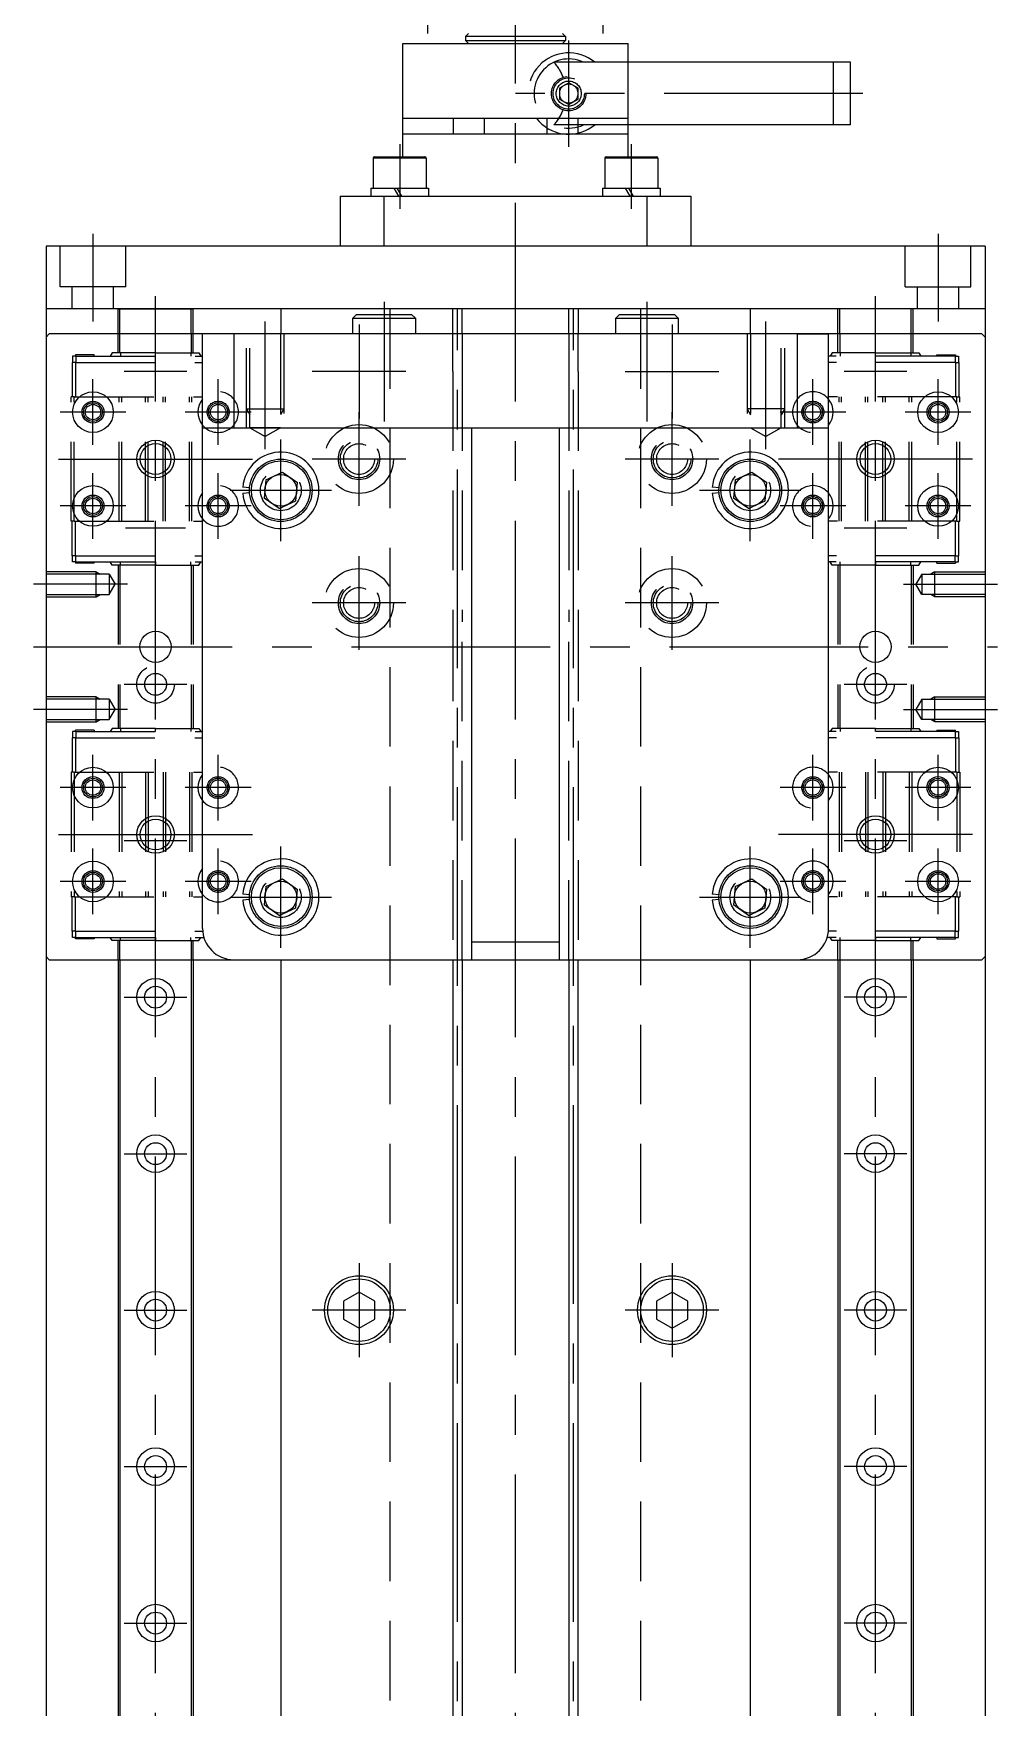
# Model space of a CAD drawing. Extents: x -2 to 506, y -21 to 783.
# Drawn here: x 351.6 to 505.6, y 246.5 to 514 of the extents above; entities that cross this region are included whole.
import ezdxf

# ---------------------------------------------------------------- set-up
doc = ezdxf.new("R2010")
doc.units = 0
doc.linetypes.add('CENTER', pattern=[50.8, 31.75, -6.35, 6.35, -6.35])
doc.linetypes.add('DASHED', pattern=[19.05, 12.7, -6.35])
doc.layers.get('0').update_dxf_attribs({"linetype": 'CONTINUOUS'})
doc.layers.add('CENTER', color=1, linetype='CENTER')

msp = doc.modelspace()

# ---------------------------------------------------------------- linework, layer by layer
at = {"color": 7, "linetype": 'CONTINUOUS'}
for p, q in [((414.62, 514), (414.62, 523.06)), ((442.62, 514), (442.62, 523.06)), ((421.12, 514), (420.62, 513.5)), ((436.12, 514), (436.62, 513.5)), ((410.64, 494.3), (410.64, 512.4)), ((410.64, 512.4), (446.62, 512.4)), ((410.64, 512.4), (416.71, 512.4)), ((416.71, 512.4), (440.52, 512.4)), ((436.62, 513.5), (420.62, 513.5)), ((420.62, 513.5), (420.62, 512.9)), ((420.62, 512.9), (436.62, 512.9)), ((420.62, 512.9), (421.12, 512.4)), ((436.62, 512.9), (436.12, 512.4)), ((436.62, 513.5), (436.62, 512.9)), ((440.52, 512.4), (446.62, 512.4)), ((446.59, 494.3), (446.59, 512.4)), ((479.43, 509.4), (446.62, 509.4)), ((479.43, 499.4), (479.43, 509.4)), ((482.12, 509.4), (479.43, 509.4)), ((482.12, 499.4), (482.12, 509.4)), ((446.62, 500.4), (410.64, 500.4)), ((418.67, 500.4), (418.67, 497.9)), ((423.62, 500.4), (423.62, 497.9)), ((433.62, 500.4), (433.62, 497.9)), ((438.57, 500.4), (438.57, 497.9)), ((446.62, 497.9), (410.64, 497.9)), ((479.43, 499.4), (446.62, 499.4)), ((482.12, 499.4), (479.43, 499.4)), ((414.37, 494.05), (405.87, 494.05)), ((405.87, 494.05), (405.87, 489.3)), ((406.12, 494.3), (414.12, 494.3)), ((414.37, 494.05), (414.37, 489.3)), ((451.37, 494.05), (442.87, 494.05)), ((442.87, 494.05), (442.87, 489.3)), ((443.12, 494.3), (451.12, 494.3)), ((451.37, 494.05), (451.37, 489.3)), ((400.62, 488), (407.6, 488)), ((400.62, 488), (400.62, 480)), ((405.52, 489.3), (414.72, 489.3)), ((405.52, 489.3), (405.52, 488)), ((407.6, 488), (449.63, 488)), ((407.6, 488), (407.6, 480)), ((409.96, 488), (409.21, 489.3)), ((410.45, 488), (409.7, 489.3)), ((414.72, 489.3), (414.72, 488)), ((442.52, 489.3), (451.72, 489.3)), ((442.52, 489.3), (442.52, 488)), ((446.96, 488), (446.21, 489.3)), ((447.45, 488), (446.7, 489.3)), ((449.63, 480), (449.63, 488)), ((449.63, 488), (456.62, 488)), ((451.72, 489.3), (451.72, 488)), ((456.62, 488), (456.62, 480)), ((503.62, 480), (353.62, 480)), ((353.62, 480), (353.62, 0)), ((456.62, 480), (400.62, 480)), ((503.62, 480), (503.62, 0)), ((503.62, 470), (353.62, 470)), ((365.12, 470), (377.12, 470)), ((365.12, 466), (365.12, 470)), ((365.42, 466), (365.42, 470)), ((376.82, 466), (376.82, 470)), ((377.12, 466), (377.12, 470)), ((391.12, 470), (391.12, 466)), ((402.62, 468.5), (403.22, 469.1)), ((402.62, 468.5), (412.62, 468.5)), ((402.62, 466), (402.62, 468.5)), ((403.22, 469.1), (412.02, 469.1)), ((412.02, 469.1), (412.62, 468.5)), ((412.62, 468.5), (412.62, 466)), ((418.62, 466), (418.62, 470)), ((420.12, 466), (420.12, 470)), ((437.12, 466), (437.12, 470)), ((438.62, 470), (438.62, 466)), ((444.62, 468.5), (445.22, 469.1)), ((444.62, 468.5), (454.62, 468.5)), ((444.62, 466), (444.62, 468.5)), ((445.22, 469.1), (454.02, 469.1)), ((454.02, 469.1), (454.62, 468.5)), ((454.62, 468.5), (454.62, 466)), ((466.12, 470), (466.12, 466)), ((492.12, 470), (480.12, 470)), ((480.12, 466), (480.12, 470)), ((480.42, 466), (480.42, 470)), ((491.82, 466), (491.82, 470)), ((492.12, 466), (492.12, 470)), ((354.12, 466), (353.62, 465.5)), ((354.12, 466), (353.62, 465.5)), ((353.62, 465.5), (353.62, 366.5)), ((353.62, 465.5), (353.62, 366.5)), ((503.12, 466), (354.12, 466)), ((383.62, 466), (378.62, 466)), ((378.62, 371), (378.62, 466)), ((383.62, 466), (383.62, 451)), ((473.62, 466), (478.62, 466)), ((473.62, 466), (473.62, 451)), ((478.62, 371), (478.62, 466)), ((503.12, 466), (503.62, 465.5)), ((503.12, 466), (503.62, 465.5)), ((503.62, 465.5), (503.62, 366.5)), ((503.62, 465.5), (503.62, 366.5)), ((378.62, 451), (478.62, 451)), ((421.62, 366), (421.62, 451)), ((435.62, 366), (435.62, 451)), ((386.13, 441.39), (385.04, 441.48)), ((388.72, 442.69), (388.45, 439.77)), ((388.72, 442.69), (391.38, 443.92)), ((391.38, 443.92), (393.78, 442.23)), ((393.52, 439.31), (393.78, 442.23)), ((461.13, 441.39), (460.04, 441.48)), ((463.72, 442.69), (463.45, 439.77)), ((463.72, 442.69), (466.38, 443.92)), ((466.38, 443.92), (468.78, 442.23)), ((468.52, 439.31), (468.78, 442.23)), ((386.13, 440.61), (385.04, 440.52)), ((390.85, 438.08), (388.45, 439.77)), ((390.85, 438.08), (393.52, 439.31)), ((461.13, 440.61), (460.04, 440.52)), ((465.85, 438.08), (463.45, 439.77)), ((465.85, 438.08), (468.52, 439.31)), ((388.72, 377.69), (388.45, 374.77)), ((388.72, 377.69), (391.38, 378.92)), ((391.38, 378.92), (393.78, 377.23)), ((393.52, 374.31), (393.78, 377.23)), ((463.72, 377.69), (463.45, 374.77)), ((463.72, 377.69), (466.38, 378.92)), ((466.38, 378.92), (468.78, 377.23)), ((468.52, 374.31), (468.78, 377.23)), ((386.13, 376.39), (385.04, 376.48)), ((386.13, 375.61), (385.04, 375.52)), ((390.85, 373.08), (388.45, 374.77)), ((461.13, 376.39), (460.04, 376.48)), ((461.13, 375.61), (460.04, 375.52)), ((465.85, 373.08), (463.45, 374.77)), ((390.85, 373.08), (393.52, 374.31)), ((465.85, 373.08), (468.52, 374.31)), ((354.12, 366), (353.62, 366.5)), ((354.12, 366), (353.62, 366.5)), ((421.62, 368.86), (435.62, 368.86)), ((503.12, 366), (503.62, 366.5)), ((503.12, 366), (503.62, 366.5)), ((354.12, 366), (503.12, 366)), ((354.12, 366), (503.12, 366)), ((365.12, 366), (365.12, 0)), ((365.42, 366), (365.42, 0)), ((376.82, 366), (376.82, 0)), ((377.12, 366), (377.12, 0)), ((383.62, 366), (421.62, 366)), ((391.12, 366), (391.12, 0)), ((417.62, 366), (439.62, 366)), ((418.62, 366), (418.62, 57)), ((420.12, 366), (420.12, 57)), ((421.62, 366), (435.62, 366)), ((435.62, 366), (473.62, 366)), ((437.12, 366), (437.12, 57)), ((438.62, 57), (438.62, 366)), ((466.12, 366), (466.12, 0)), ((480.12, 366), (480.12, 0)), ((480.42, 366), (480.42, 0)), ((491.82, 366), (491.82, 0)), ((492.12, 366), (492.12, 0)), ((403.62, 312.89), (401.12, 311.44)), ((401.12, 311.44), (401.12, 308.56)), ((406.12, 311.44), (403.62, 312.89)), ((406.12, 308.56), (406.12, 311.44)), ((453.62, 312.89), (451.12, 311.44)), ((451.12, 311.44), (451.12, 308.56)), ((456.12, 311.44), (453.62, 312.89)), ((456.12, 308.56), (456.12, 311.44)), ((401.12, 308.56), (403.62, 307.11)), ((403.62, 307.11), (406.12, 308.56)), ((451.12, 308.56), (453.62, 307.11)), ((453.62, 307.11), (456.12, 308.56))]:
    msp.add_line(p, q, dxfattribs=at)
at = {"color": 3, "linetype": 'DASHED'}
for p, q in [((446.62, 509.4), (434.76, 509.4)), ((437.12, 506.13), (435.62, 505.27)), ((438.62, 505.27), (437.12, 506.13)), ((435.62, 505.27), (435.62, 503.53)), ((435.62, 503.53), (437.12, 502.67)), ((437.12, 502.67), (438.62, 503.53)), ((438.62, 503.53), (438.62, 505.27)), ((446.62, 499.4), (434.76, 499.4)), ((355.87, 473.5), (355.87, 480)), ((366.37, 473.5), (366.37, 480)), ((490.87, 473.5), (490.87, 480)), ((501.37, 473.5), (501.37, 480)), ((366.37, 473.5), (355.87, 473.5)), ((357.82, 470), (357.82, 473.5)), ((364.42, 470), (364.42, 473.5)), ((490.87, 473.5), (501.37, 473.5)), ((492.82, 470), (492.82, 473.5)), ((499.42, 470), (499.42, 473.5)), ((408.62, 0), (408.62, 470)), ((448.62, 0), (448.62, 470)), ((365.12, 462.95), (365.12, 466)), ((365.42, 462.95), (365.42, 466)), ((376.82, 466), (376.82, 462.95)), ((377.12, 462.95), (377.12, 466)), ((385.62, 451), (385.62, 466)), ((386.16, 451), (386.16, 466)), ((391.08, 466), (391.08, 451)), ((391.62, 466), (391.62, 451)), ((418.62, 460), (418.62, 466)), ((418.62, 460), (418.62, 466)), ((420.12, 466), (420.12, 460)), ((420.12, 466), (420.12, 460)), ((437.12, 466), (437.12, 460)), ((437.12, 466), (437.12, 460)), ((438.62, 460), (438.62, 466)), ((438.62, 460), (438.62, 466)), ((465.62, 466), (465.62, 451)), ((466.16, 466), (466.16, 451)), ((471.08, 451), (471.08, 466)), ((471.62, 451), (471.62, 466)), ((480.12, 462.95), (480.12, 466)), ((480.42, 466), (480.42, 462.95)), ((491.82, 462.95), (491.82, 466)), ((492.12, 462.95), (492.12, 466)), ((364.19, 462.95), (363.89, 462.45)), ((365.49, 462.95), (364.19, 462.95)), ((371.12, 462.95), (365.49, 462.95)), ((365.49, 462.95), (365.49, 462.45)), ((371.12, 462.95), (376.75, 462.95)), ((371.12, 462.45), (371.12, 462.95)), ((376.75, 462.95), (378.05, 462.95)), ((376.75, 462.95), (376.75, 462.45)), ((378.05, 462.95), (378.35, 462.45)), ((479.19, 462.95), (478.89, 462.45)), ((480.49, 462.95), (479.19, 462.95)), ((486.12, 462.95), (480.49, 462.95)), ((480.49, 462.95), (480.49, 462.45)), ((486.12, 462.95), (491.75, 462.95)), ((486.12, 462.45), (486.12, 462.95)), ((491.75, 462.95), (491.75, 462.45)), ((491.75, 462.95), (493.05, 462.95)), ((493.05, 462.95), (493.35, 462.45)), ((357.82, 461.45), (357.82, 455.95)), ((358.32, 461.45), (357.82, 461.45)), ((358.37, 462.45), (357.87, 462.45)), ((357.87, 462.45), (357.87, 461.45)), ((361.32, 462.65), (358.32, 462.65)), ((358.32, 462.65), (358.32, 462.45)), ((358.32, 461.45), (378.62, 461.45)), ((358.32, 461.45), (358.32, 455.95)), ((358.37, 462.45), (378.62, 462.45)), ((358.37, 462.45), (358.37, 461.45)), ((361.32, 462.45), (361.32, 462.65)), ((498.87, 462.45), (478.62, 462.45)), ((498.92, 461.45), (478.62, 461.45)), ((495.92, 462.65), (498.92, 462.65)), ((495.92, 462.45), (495.92, 462.65)), ((498.87, 462.45), (499.37, 462.45)), ((498.87, 462.45), (498.87, 461.45)), ((498.92, 462.65), (498.92, 462.45)), ((498.92, 461.45), (499.42, 461.45)), ((498.92, 461.45), (498.92, 455.95)), ((499.37, 462.45), (499.37, 461.45)), ((499.42, 461.45), (499.42, 455.95)), ((418.62, 460), (418.62, 420)), ((418.62, 460), (418.62, 420)), ((420.12, 460), (420.12, 420)), ((420.12, 460), (420.12, 420)), ((437.12, 460), (437.12, 420)), ((437.12, 460), (437.12, 420)), ((438.62, 460), (438.62, 420)), ((438.62, 460), (438.62, 420)), ((357.62, 436.05), (357.62, 455.95)), ((358.12, 455.95), (357.62, 455.95)), ((358.12, 455.95), (378.62, 455.95)), ((358.12, 436.05), (358.12, 455.95)), ((365.32, 436.05), (365.32, 455.95)), ((365.72, 436.05), (365.72, 455.95)), ((369.52, 436.05), (369.52, 455.95)), ((369.92, 436.05), (369.92, 455.95)), ((372.32, 436.05), (372.32, 455.95)), ((372.72, 436.05), (372.72, 455.95)), ((376.52, 436.05), (376.52, 455.95)), ((376.92, 436.05), (376.92, 455.95)), ((499.12, 455.95), (478.62, 455.95)), ((480.32, 436.05), (480.32, 455.95)), ((480.72, 436.05), (480.72, 455.95)), ((484.52, 436.05), (484.52, 455.95)), ((484.92, 436.05), (484.92, 455.95)), ((487.32, 436.05), (487.32, 455.95)), ((487.72, 436.05), (487.72, 455.95)), ((491.52, 436.05), (491.52, 455.95)), ((491.92, 436.05), (491.92, 455.95)), ((499.12, 436.05), (499.12, 455.95)), ((499.12, 455.95), (499.62, 455.95)), ((499.62, 436.05), (499.62, 455.95)), ((385.62, 454), (391.62, 454)), ((385.62, 454), (386.16, 453.06)), ((391.62, 454), (391.08, 453.06)), ((465.62, 454), (466.16, 453.06)), ((471.62, 454), (465.62, 454)), ((471.62, 454), (471.08, 453.06)), ((391.08, 451), (386.16, 451)), ((386.16, 451), (388.62, 449.58)), ((391.08, 451), (388.62, 449.58)), ((466.16, 451), (468.62, 449.58)), ((466.16, 451), (471.08, 451)), ((471.08, 451), (468.62, 449.58)), ((358.12, 436.05), (357.62, 436.05)), ((357.82, 430.55), (357.82, 436.05)), ((358.12, 436.05), (378.62, 436.05)), ((358.32, 430.55), (358.32, 436.05)), ((499.12, 436.05), (478.62, 436.05)), ((498.92, 430.55), (498.92, 436.05)), ((499.12, 436.05), (499.62, 436.05)), ((499.42, 430.55), (499.42, 436.05)), ((361.62, 428), (353.62, 428)), ((358.32, 430.55), (357.82, 430.55)), ((357.87, 429.55), (357.87, 430.55)), ((358.37, 429.55), (357.87, 429.55)), ((358.32, 430.55), (378.62, 430.55)), ((358.32, 429.55), (358.32, 429.35)), ((361.32, 429.35), (358.32, 429.35)), ((358.37, 429.55), (358.37, 430.55)), ((358.37, 429.55), (378.62, 429.55)), ((361.32, 429.35), (361.32, 429.55)), ((361.62, 424), (361.62, 428)), ((361.62, 428), (362.27, 427.62)), ((364.19, 429.05), (363.89, 429.55)), ((365.49, 429.05), (364.19, 429.05)), ((365.12, 429.05), (365.12, 402.95)), ((365.42, 429.05), (365.42, 402.95)), ((365.49, 429.05), (365.49, 429.55)), ((371.12, 429.05), (365.49, 429.05)), ((371.12, 429.55), (371.12, 429.05)), ((371.12, 429.05), (376.75, 429.05)), ((376.75, 429.05), (376.75, 429.55)), ((376.75, 429.05), (378.05, 429.05)), ((376.82, 429.05), (376.82, 402.95)), ((377.12, 429.05), (377.12, 402.95)), ((378.05, 429.05), (378.35, 429.55)), ((498.92, 430.55), (478.62, 430.55)), ((498.87, 429.55), (478.62, 429.55)), ((479.19, 429.05), (478.89, 429.55)), ((480.49, 429.05), (479.19, 429.05)), ((480.12, 429.05), (480.12, 402.95)), ((480.42, 429.05), (480.42, 402.95)), ((480.49, 429.05), (480.49, 429.55)), ((486.12, 429.05), (480.49, 429.05)), ((486.12, 429.55), (486.12, 429.05)), ((486.12, 429.05), (491.75, 429.05)), ((491.75, 429.05), (491.75, 429.55)), ((491.75, 429.05), (493.05, 429.05)), ((491.82, 429.05), (491.82, 402.95)), ((492.12, 429.05), (492.12, 402.95)), ((493.05, 429.05), (493.35, 429.55)), ((495.62, 428), (494.96, 427.62)), ((495.62, 428), (503.62, 428)), ((495.62, 424), (495.62, 428)), ((495.92, 429.35), (495.92, 429.55)), ((495.92, 429.35), (498.92, 429.35)), ((498.87, 429.55), (498.87, 430.55)), ((498.87, 429.55), (499.37, 429.55)), ((498.92, 430.55), (499.42, 430.55)), ((498.92, 429.55), (498.92, 429.35)), ((499.37, 429.55), (499.37, 430.55)), ((363.72, 427.62), (353.62, 427.62)), ((363.72, 427.62), (363.72, 424.38)), ((363.72, 427.62), (364.65, 426)), ((363.72, 424.38), (364.65, 426)), ((493.52, 427.62), (492.58, 426)), ((493.52, 424.38), (492.58, 426)), ((493.52, 427.62), (503.62, 427.62)), ((493.52, 427.62), (493.52, 424.38)), ((353.62, 424.38), (363.72, 424.38)), ((353.62, 424), (361.62, 424)), ((361.62, 424), (362.27, 424.38)), ((503.62, 424.38), (493.52, 424.38)), ((495.62, 424), (494.96, 424.38)), ((503.62, 424), (495.62, 424)), ((418.62, 420), (418.62, 366)), ((420.12, 366), (420.12, 420)), ((437.12, 366), (437.12, 420)), ((438.62, 420), (438.62, 366)), ((361.62, 408), (353.62, 408)), ((363.72, 407.62), (353.62, 407.62)), ((361.62, 404), (361.62, 408)), ((361.62, 408), (362.27, 407.62)), ((363.72, 407.62), (363.72, 404.38)), ((363.72, 407.62), (364.65, 406)), ((493.52, 407.62), (492.58, 406)), ((493.52, 407.62), (503.62, 407.62)), ((493.52, 407.62), (493.52, 404.38)), ((495.62, 408), (494.96, 407.62)), ((495.62, 408), (503.62, 408)), ((495.62, 404), (495.62, 408)), ((353.62, 404.38), (363.72, 404.38)), ((353.62, 404), (361.62, 404)), ((361.62, 404), (362.27, 404.38)), ((363.72, 404.38), (364.65, 406)), ((493.52, 404.38), (492.58, 406)), ((503.62, 404.38), (493.52, 404.38)), ((495.62, 404), (494.96, 404.38)), ((503.62, 404), (495.62, 404)), ((357.82, 401.45), (357.82, 395.95)), ((358.32, 401.45), (357.82, 401.45)), ((358.37, 402.45), (357.87, 402.45)), ((357.87, 402.45), (357.87, 401.45)), ((361.32, 402.65), (358.32, 402.65)), ((358.32, 402.45), (358.32, 402.65)), ((358.32, 401.45), (378.62, 401.45)), ((358.32, 401.45), (358.32, 395.95)), ((358.37, 402.45), (378.62, 402.45)), ((358.37, 402.45), (358.37, 401.45)), ((361.32, 402.65), (361.32, 402.45)), ((364.19, 402.95), (363.89, 402.45)), ((365.49, 402.95), (364.19, 402.95)), ((371.12, 402.95), (365.49, 402.95)), ((365.49, 402.95), (365.49, 402.45)), ((371.12, 402.95), (376.75, 402.95)), ((371.12, 402.45), (371.12, 402.95)), ((376.75, 402.95), (378.05, 402.95)), ((376.75, 402.95), (376.75, 402.45)), ((378.05, 402.95), (378.35, 402.45)), ((498.87, 402.45), (478.62, 402.45)), ((498.92, 401.45), (478.62, 401.45)), ((479.19, 402.95), (478.89, 402.45)), ((480.49, 402.95), (479.19, 402.95)), ((486.12, 402.95), (480.49, 402.95)), ((480.49, 402.95), (480.49, 402.45)), ((486.12, 402.95), (491.75, 402.95)), ((486.12, 402.45), (486.12, 402.95)), ((491.75, 402.95), (493.05, 402.95)), ((491.75, 402.95), (491.75, 402.45)), ((493.05, 402.95), (493.35, 402.45)), ((495.92, 402.65), (498.92, 402.65)), ((495.92, 402.65), (495.92, 402.45)), ((498.87, 402.45), (499.37, 402.45)), ((498.87, 402.45), (498.87, 401.45)), ((498.92, 402.45), (498.92, 402.65)), ((498.92, 401.45), (498.92, 395.95)), ((498.92, 401.45), (499.42, 401.45)), ((499.37, 402.45), (499.37, 401.45)), ((499.42, 401.45), (499.42, 395.95)), ((357.62, 395.95), (357.62, 376.05)), ((358.12, 395.95), (357.62, 395.95)), ((358.12, 395.95), (378.62, 395.95)), ((358.12, 395.95), (358.12, 376.05)), ((365.32, 395.95), (365.32, 376.05)), ((365.72, 395.95), (365.72, 376.05)), ((369.52, 395.95), (369.52, 376.05)), ((369.92, 395.95), (369.92, 376.05)), ((372.32, 395.95), (372.32, 376.05)), ((372.72, 395.95), (372.72, 376.05)), ((376.52, 395.95), (376.52, 376.05)), ((376.92, 395.95), (376.92, 376.05)), ((499.12, 395.95), (478.62, 395.95)), ((480.32, 395.95), (480.32, 376.05)), ((480.72, 395.95), (480.72, 376.05)), ((484.52, 395.95), (484.52, 376.05)), ((484.92, 395.95), (484.92, 376.05)), ((487.32, 395.95), (487.32, 376.05)), ((487.72, 395.95), (487.72, 376.05)), ((491.52, 395.95), (491.52, 376.05)), ((491.92, 395.95), (491.92, 376.05)), ((499.12, 395.95), (499.12, 376.05)), ((499.12, 395.95), (499.62, 395.95)), ((499.62, 395.95), (499.62, 376.05)), ((358.12, 376.05), (357.62, 376.05)), ((357.82, 370.55), (357.82, 376.05)), ((358.12, 376.05), (378.62, 376.05)), ((358.32, 370.55), (358.32, 376.05)), ((499.12, 376.05), (478.62, 376.05)), ((498.92, 370.55), (498.92, 376.05)), ((499.12, 376.05), (499.62, 376.05)), ((499.42, 370.55), (499.42, 376.05)), ((358.32, 370.55), (357.82, 370.55)), ((357.87, 369.55), (357.87, 370.55)), ((358.37, 369.55), (357.87, 369.55)), ((358.32, 370.55), (378.64, 370.55)), ((358.32, 369.35), (358.32, 369.55)), ((361.32, 369.35), (358.32, 369.35)), ((358.37, 369.55), (358.37, 370.55)), ((358.37, 369.55), (378.83, 369.55)), ((361.32, 369.55), (361.32, 369.35)), ((364.19, 369.05), (363.89, 369.55)), ((365.49, 369.05), (365.49, 369.55)), ((371.12, 369.55), (371.12, 369.05)), ((376.75, 369.05), (376.75, 369.55)), ((378.05, 369.05), (378.35, 369.55)), ((498.87, 369.55), (478.4, 369.55)), ((498.92, 370.55), (478.6, 370.55)), ((479.19, 369.05), (478.89, 369.55)), ((480.49, 369.05), (480.49, 369.55)), ((486.12, 369.55), (486.12, 369.05)), ((491.75, 369.05), (491.75, 369.55)), ((493.05, 369.05), (493.35, 369.55)), ((495.92, 369.55), (495.92, 369.35)), ((495.92, 369.35), (498.92, 369.35)), ((498.87, 369.55), (498.87, 370.55)), ((498.87, 369.55), (499.37, 369.55)), ((498.92, 370.55), (499.42, 370.55)), ((498.92, 369.35), (498.92, 369.55)), ((499.37, 369.55), (499.37, 370.55)), ((365.49, 369.05), (364.19, 369.05)), ((365.12, 366), (365.12, 369.05)), ((365.42, 366), (365.42, 369.05)), ((371.12, 369.05), (365.49, 369.05)), ((371.12, 369.05), (376.75, 369.05)), ((376.75, 369.05), (378.05, 369.05)), ((376.82, 369.05), (376.82, 366)), ((377.12, 366), (377.12, 369.05)), ((480.49, 369.05), (479.19, 369.05)), ((480.12, 366), (480.12, 369.05)), ((480.42, 369.05), (480.42, 366)), ((486.12, 369.05), (480.49, 369.05)), ((486.12, 369.05), (491.75, 369.05)), ((491.75, 369.05), (493.05, 369.05)), ((491.82, 366), (491.82, 369.05)), ((492.12, 366), (492.12, 369.05))]:
    msp.add_line(p, q, dxfattribs=at)
for centre, radius in [((437.12, 504.4), 2.75), ((437.12, 504.4), 2.5), ((437.12, 504.4), 2), ((381.12, 453.5), 1.75), ((381.12, 453.5), 1.5), ((476.12, 453.5), 1.75), ((476.12, 453.5), 1.5), ((381.12, 453.5), 1.23), ((476.12, 453.5), 1.23), ((403.62, 446), 5.5), ((453.62, 446), 5.5), ((403.62, 446), 3.3), ((403.62, 446), 3), ((403.62, 446), 2.46), ((453.62, 446), 3.3), ((453.62, 446), 3), ((453.62, 446), 2.46), ((391.12, 441), 3.25), ((466.12, 441), 3.25), ((381.12, 438.5), 1.75), ((381.12, 438.5), 1.5), ((381.12, 438.5), 1.23), ((476.12, 438.5), 1.75), ((476.12, 438.5), 1.5), ((476.12, 438.5), 1.23), ((403.62, 423), 5.5), ((453.62, 423), 5.5), ((403.62, 423), 3.3), ((403.62, 423), 3), ((403.62, 423), 2.46), ((453.62, 423), 3.3), ((453.62, 423), 3), ((453.62, 423), 2.46), ((371.12, 410), 3), ((486.12, 410), 3), ((371.12, 410), 1.75), ((486.12, 410), 1.75), ((381.12, 393.5), 1.75), ((381.12, 393.5), 1.5), ((381.12, 393.5), 1.23), ((476.12, 393.5), 1.75), ((476.12, 393.5), 1.5), ((476.12, 393.5), 1.23), ((381.12, 378.5), 1.75), ((381.12, 378.5), 1.5), ((476.12, 378.5), 1.75), ((476.12, 378.5), 1.5), ((381.12, 378.5), 1.23), ((391.12, 376), 3.25), ((466.12, 376), 3.25), ((476.12, 378.5), 1.23)]:
    msp.add_circle(centre, radius, dxfattribs=at)
at = {"color": 7, "linetype": 'CONTINUOUS'}
for centre, radius in [((361.12, 453.5), 3.25), ((361.12, 453.5), 1.75), ((496.12, 453.5), 3.25), ((496.12, 453.5), 1.75), ((361.12, 453.5), 1.23), ((496.12, 453.5), 1.23), ((371.12, 446), 2.46), ((486.12, 446), 2.46), ((391.12, 441), 5), ((391.12, 441), 4.7), ((466.12, 441), 5), ((466.12, 441), 4.7), ((361.12, 438.5), 3.25), ((496.12, 438.5), 3.25), ((361.12, 438.5), 1.75), ((361.12, 438.5), 1.23), ((496.12, 438.5), 1.75), ((496.12, 438.5), 1.23), ((371.12, 416), 2.5), ((486.12, 416), 2.5), ((361.12, 393.5), 3.25), ((496.12, 393.5), 3.25), ((361.12, 393.5), 1.75), ((361.12, 393.5), 1.23), ((496.12, 393.5), 1.75), ((496.12, 393.5), 1.23), ((371.12, 386), 2.46), ((486.12, 386), 2.46), ((361.12, 378.5), 3.25), ((361.12, 378.5), 1.75), ((391.12, 376), 5), ((391.12, 376), 4.7), ((466.12, 376), 5), ((466.12, 376), 4.7), ((496.12, 378.5), 3.25), ((496.12, 378.5), 1.75), ((361.12, 378.5), 1.23), ((496.12, 378.5), 1.23), ((371.12, 360), 3), ((371.12, 360), 1.75), ((486.12, 360), 3), ((486.12, 360), 1.75), ((371.12, 335), 3), ((486.12, 335), 3), ((371.12, 335), 1.75), ((486.12, 335), 1.75), ((371.12, 310), 3), ((403.62, 310), 5.5), ((403.62, 310), 5), ((453.62, 310), 5.5), ((453.62, 310), 5), ((486.12, 310), 3), ((371.12, 310), 1.75), ((486.12, 310), 1.75), ((371.12, 285), 3), ((371.12, 285), 1.75), ((486.12, 285), 3), ((486.12, 285), 1.75), ((371.12, 260), 3), ((486.12, 260), 3), ((371.12, 260), 1.75), ((486.12, 260), 1.75)]:
    msp.add_circle(centre, radius, dxfattribs=at)
at = {"color": 3, "linetype": 'CONTINUOUS'}
for centre, radius in [((361.12, 453.5), 1.5), ((496.12, 453.5), 1.5), ((371.12, 446), 3), ((486.12, 446), 3), ((361.12, 438.5), 1.5), ((496.12, 438.5), 1.5), ((361.12, 393.5), 1.5), ((496.12, 393.5), 1.5), ((371.12, 386), 3), ((486.12, 386), 3), ((361.12, 378.5), 1.5), ((496.12, 378.5), 1.5)]:
    msp.add_circle(centre, radius, dxfattribs=at)
for centre in [(391.12, 441), (466.12, 441), (391.12, 376), (466.12, 376)]:
    msp.add_circle(centre, 2.54)
at = {"color": 3, "linetype": 'DASHED'}
for centre, radius, start, end in [((437.12, 504.4), 6.5, 50.2849, 309.7151), ((437.12, 504.4), 5.53, 64.7754, 295.2246), ((429.51, 504.54), 7.15, 20.1116, 42.7693), ((437.12, 504.4), 1.5, 120, 180), ((437.12, 504.4), 1.5, 60, 120), ((437.12, 504.4), 1.5, 0, 60), ((437.12, 504.4), 1.5, 180, 240), ((437.12, 504.4), 1.5, 240, 300), ((437.12, 504.4), 1.5, 300, 0), ((429.51, 504.26), 7.15, 317.2307, 339.8884), ((381.12, 453.5), 3.25, 219.7151, 140.2849), ((476.12, 453.5), 3.25, 39.7151, 320.2849), ((381.12, 438.5), 3.25, 219.7151, 140.2849), ((476.12, 438.5), 3.25, 39.7151, 320.2849), ((381.12, 393.5), 3.25, 219.7151, 140.2849), ((476.12, 393.5), 3.25, 39.7151, 320.2849), ((381.12, 378.5), 3.25, 219.7151, 140.2849), ((476.12, 378.5), 3.25, 39.7151, 320.2849)]:
    msp.add_arc(centre, radius, start, end, dxfattribs=at)
at = {"color": 7, "linetype": 'CONTINUOUS'}
for centre, radius, start, end in [((406.12, 494.05), 0.25, 90, 180), ((414.12, 494.05), 0.25, 0, 90), ((443.12, 494.05), 0.25, 90, 180), ((451.12, 494.05), 0.25, 0, 90), ((381.12, 453.5), 3.25, 140.2849, 219.7151), ((476.12, 453.5), 3.25, 320.2849, 39.7151), ((391.12, 441), 6.1, 184.5, 175.5), ((466.12, 441), 6.1, 184.5, 175.5), ((381.12, 438.5), 3.25, 140.2849, 219.7151), ((476.12, 438.5), 3.25, 320.2849, 39.7151), ((381.12, 393.5), 3.25, 140.2849, 219.7151), ((476.12, 393.5), 3.25, 320.2849, 39.7151), ((381.12, 378.5), 3.25, 140.2849, 219.7151), ((391.12, 376), 6.1, 184.5, 175.5), ((466.12, 376), 6.1, 184.5, 175.5), ((476.12, 378.5), 3.25, 320.2849, 39.7151), ((383.62, 371), 5, 180, 270), ((473.62, 371), 5, 270, 360)]:
    msp.add_arc(centre, radius, start, end, dxfattribs=at)
at = {"layer": 'CENTER', "color": 1, "linetype": 'CENTER'}
for p, q in [((428.62, -2), (428.62, 588)), ((437.12, 495.9), (437.12, 512.9)), ((484.12, 504.4), (428.62, 504.4)), ((410.12, 496.3), (410.12, 486)), ((447.12, 496.3), (447.12, 486)), ((361.12, 482), (361.12, 468)), ((496.12, 482), (496.12, 468)), ((371.12, -2), (371.12, 472)), ((407.62, 471.1), (407.62, 452)), ((449.62, 471.1), (449.62, 452)), ((486.12, -2), (486.12, 472)), ((419.37, 57), (419.37, 470)), ((437.87, 57), (437.87, 470)), ((388.62, 447.58), (388.62, 468)), ((403.62, 467.5), (403.62, 452.5)), ((453.62, 467.5), (453.62, 452.5)), ((468.62, 447.58), (468.62, 468)), ((361.12, 448.25), (361.12, 458.75)), ((376.12, 460), (366.12, 460)), ((381.12, 448.25), (381.12, 458.75)), ((411.12, 460), (396.12, 460)), ((446.12, 460), (461.12, 460)), ((476.12, 448.25), (476.12, 458.75)), ((491.12, 460), (481.12, 460)), ((496.12, 448.25), (496.12, 458.75)), ((366.37, 453.5), (355.87, 453.5)), ((386.37, 453.5), (375.87, 453.5)), ((403.62, 438.5), (403.62, 453.5)), ((453.62, 438.5), (453.62, 453.5)), ((481.37, 453.5), (470.87, 453.5)), ((501.37, 453.5), (490.87, 453.5)), ((391.12, 432.9), (391.12, 449.1)), ((466.12, 432.9), (466.12, 449.1)), ((355.62, 446), (386.62, 446)), ((411.12, 446), (396.12, 446)), ((461.12, 446), (446.12, 446)), ((501.62, 446), (470.62, 446)), ((361.12, 433.25), (361.12, 443.75)), ((381.12, 433.25), (381.12, 443.75)), ((476.12, 433.25), (476.12, 443.75)), ((496.12, 433.25), (496.12, 443.75)), ((383.02, 441), (399.22, 441)), ((458.02, 441), (474.22, 441)), ((366.37, 438.5), (355.87, 438.5)), ((386.37, 438.5), (375.87, 438.5)), ((481.37, 438.5), (470.87, 438.5)), ((501.37, 438.5), (490.87, 438.5)), ((366.32, 435), (375.92, 435)), ((481.12, 435), (491.12, 435)), ((403.62, 415.5), (403.62, 430.5)), ((453.62, 415.5), (453.62, 430.5)), ((366.65, 426), (351.62, 426)), ((490.58, 426), (505.62, 426)), ((411.12, 423), (396.12, 423)), ((461.12, 423), (446.12, 423)), ((351.62, 416), (505.62, 416)), ((376.12, 410), (366.12, 410)), ((491.12, 410), (481.12, 410)), ((366.65, 406), (351.62, 406)), ((490.58, 406), (505.62, 406)), ((361.12, 388.25), (361.12, 398.75)), ((381.12, 388.25), (381.12, 398.75)), ((476.12, 388.25), (476.12, 398.75)), ((496.12, 388.25), (496.12, 398.75)), ((366.37, 393.5), (355.87, 393.5)), ((386.37, 393.5), (375.87, 393.5)), ((481.37, 393.5), (470.87, 393.5)), ((501.37, 393.5), (490.87, 393.5)), ((355.62, 386), (386.62, 386)), ((501.62, 386), (470.62, 386)), ((361.12, 373.25), (361.12, 383.75)), ((376.12, 385), (366.12, 385)), ((381.12, 373.25), (381.12, 383.75)), ((391.12, 367.9), (391.12, 384.1)), ((466.12, 367.9), (466.12, 384.1)), ((476.12, 373.25), (476.12, 383.75)), ((491.12, 385), (481.12, 385)), ((496.12, 373.25), (496.12, 383.75)), ((366.37, 378.5), (355.87, 378.5)), ((386.37, 378.5), (375.87, 378.5)), ((481.37, 378.5), (470.87, 378.5)), ((501.37, 378.5), (490.87, 378.5)), ((383.02, 376), (399.22, 376)), ((458.02, 376), (474.22, 376)), ((366.12, 360), (376.12, 360)), ((491.12, 360), (481.12, 360)), ((366.12, 335), (376.12, 335)), ((491.12, 335), (481.12, 335)), ((403.62, 317.5), (403.62, 302.5)), ((453.62, 317.5), (453.62, 302.5)), ((366.12, 310), (376.12, 310)), ((411.12, 310), (396.12, 310)), ((461.12, 310), (446.12, 310)), ((491.12, 310), (481.12, 310)), ((366.12, 285), (376.12, 285)), ((491.12, 285), (481.12, 285)), ((366.12, 260), (376.12, 260)), ((491.12, 260), (481.12, 260))]:
    msp.add_line(p, q, dxfattribs=at)

doc.saveas('drawing.dxf')
